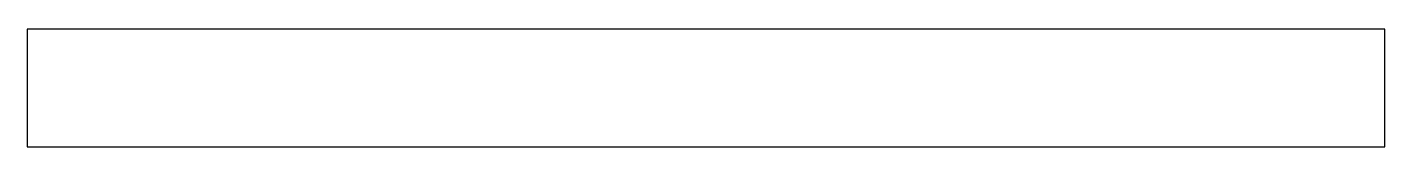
# Model space of a CAD drawing. Header units: inches. Extents: x -11.5 to 0, y 0 to 1.
import ezdxf

# ---------------------------------------------------------------- set-up
doc = ezdxf.new("R2010")
doc.units = ezdxf.units.IN
doc.header["$MEASUREMENT"] = 0

msp = doc.modelspace()

# ---------------------------------------------------------------- linework, layer by layer
msp.add_lwpolyline([(0, 1), (-11.5, 1), (-11.5, 0), (0, 0)], close=True)

doc.saveas('drawing.dxf')
